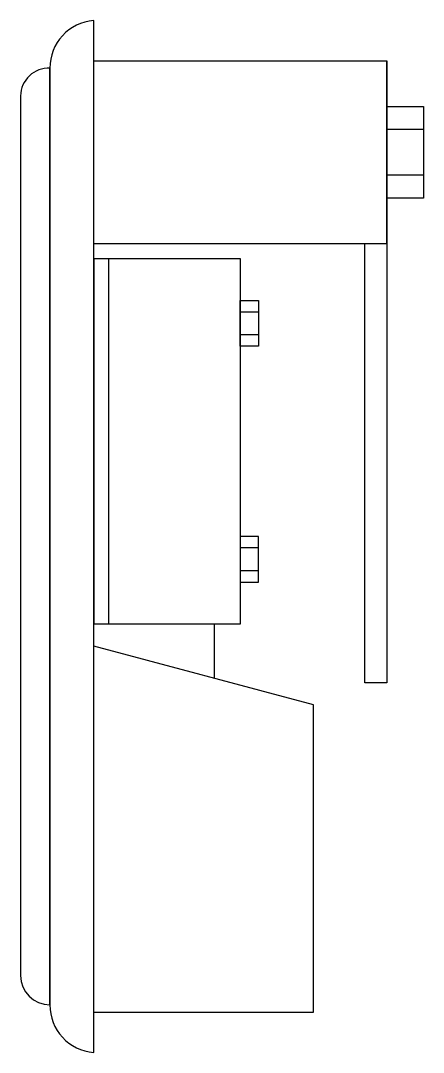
# Model space of a CAD drawing. Header units: millimetres. Extents: x 0 to 55, y 0 to 141.
import ezdxf

# ---------------------------------------------------------------- set-up
doc = ezdxf.new("R2010")
doc.units = ezdxf.units.MM
for name, color, linetype in [('CONDUCTOR', 7, 'Continuous'), ('DIM', 96, 'Continuous'), ('DIM1', 11, 'Continuous'), ('THIET BI DIEN', 5, 'Continuous')]:
    doc.layers.add(name, color=color, linetype=linetype)

# ---------------------------------------------------------------- blocks, each defined once
blk = doc.blocks.new('HKDL')
at = {"layer": 'DIM', "color": 7}
blk.add_lwpolyline([(-6, -64), (-6, -64), (-6, 64), (-6, 64, 0.425278), (-10, 60.22), (-10, -60, 0.413927)], format="xyb", close=True, dxfattribs=at)
at = {"layer": 'DIM1', "ltscale": 15}
for p, q in [((40, 40), (40, 65)), ((22.5, 30.68), (20, 30.68)), ((22.5, 27.55), (20, 27.55)), ((22.5, -1.55), (20, -1.55)), ((22.5, -4.68), (20, -4.68)), ((16.43, -12), (16.43, -19.38))]:
    blk.add_line(p, q, dxfattribs=at)
for points in [[(0, 38), (2, 38), (2, -12), (0, -12)], [(0, 38), (0, -12)], [(0, 38), (0, 38), (20, 38), (20, -12), (0, -12)]]:
    blk.add_lwpolyline(points, dxfattribs=at)
for points in [[(20, 32.24), (22.5, 32.24), (22.5, 25.99), (20, 25.99)], [(20, -6.24), (22.5, -6.24), (22.5, 0.01), (20, 0.01)]]:
    blk.add_lwpolyline(points, close=True, dxfattribs=at)
at = {"layer": 'THIET BI DIEN', "ltscale": 15}
for p, q in [((45, 55.63), (40, 55.63)), ((45, 49.38), (40, 49.38))]:
    blk.add_line(p, q, dxfattribs=at)
blk.add_lwpolyline([(0, -70.5), (0, -70.5), (0, 70.5), (0, 70.5, 0.397327), (-6, 64), (-6, -64, 0.397327)], format="xyb", close=True, dxfattribs=at)
for points in [[(0, 65), (0, 65), (40, 65), (40, 40), (0, 40)], [(40, 40), (40, -20), (37, -20), (37, 40)], [(0, -65), (0, -65), (30, -65), (30, -23), (0, -15)]]:
    blk.add_lwpolyline(points, dxfattribs=at)
blk.add_lwpolyline([(40, 58.75), (45, 58.75), (45, 46.25), (40, 46.25)], close=True, dxfattribs=at)
blk = doc.blocks.new('TV-HKB4')
at = {"layer": 'CONDUCTOR', "color": 8, "ltscale": 100}
blk.add_blockref('HKDL', (0, -13), dxfattribs=at)

msp = doc.modelspace()

# ---------------------------------------------------------------- block references
msp.add_blockref('TV-HKB4', (10, 83.5))

doc.saveas('drawing.dxf')
